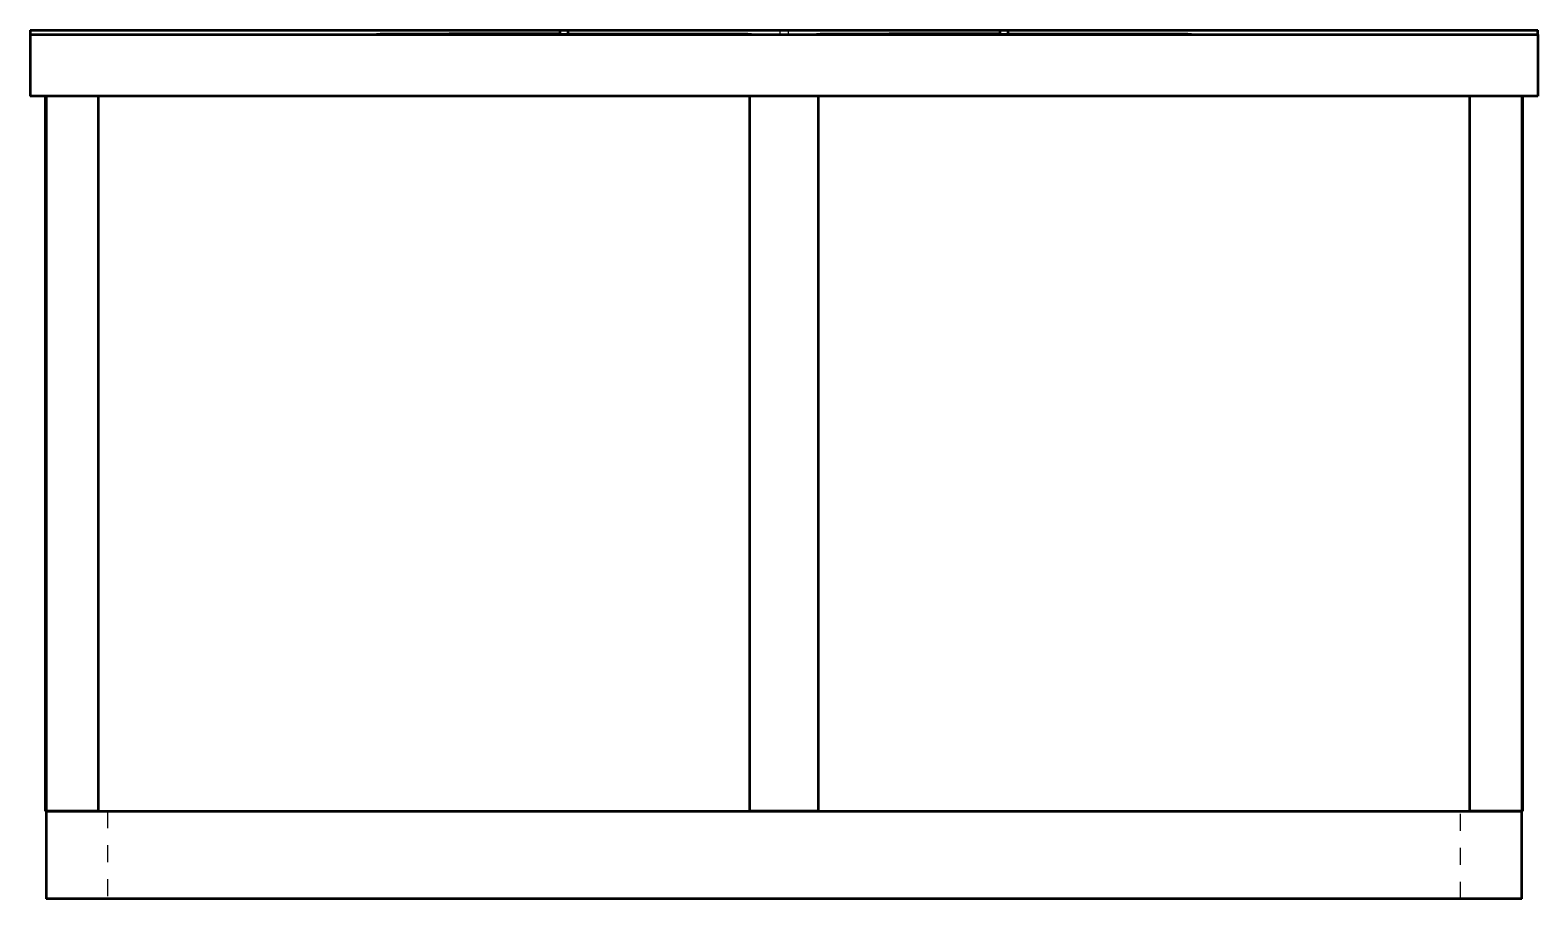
# Model space of a CAD drawing. Header units: inches. Extents: x -44.3 to 44.2, y 1 to 52.
import ezdxf

# ---------------------------------------------------------------- set-up
doc = ezdxf.new("R2010")
doc.units = ezdxf.units.IN
doc.header["$MEASUREMENT"] = 0
doc.linetypes.add('Dashed', pattern=[2, 1, -1])
doc.layers.add('AM_0', color=7, linetype='Continuous', lineweight=50)
doc.layers.add('AM_9', color=6, linetype='Dashed', lineweight=25)

# ---------------------------------------------------------------- blocks, each defined once
blk = doc.blocks.new('1_DSG2404DH00001S_PART18_0_in_DSG2404DH00001S_2')
at = {"layer": 'AM_0'}
for p, q in [((-43.313, 6.156), (-43.313, 1)), ((-43.313, 6.156), (-40.25, 6.156)), ((-2, 6.156), (2, 6.156)), ((40.25, 6.156), (43.313, 6.156)), ((43.313, 1), (43.313, 6.156)), ((43.313, 1), (-43.313, 1))]:
    blk.add_line(p, q, dxfattribs=at)
at = {"layer": 'AM_9'}
for p, q in [((-39.711, 6.156), (-39.711, 1)), ((39.711, 1), (39.711, 6.156))]:
    blk.add_line(p, q, dxfattribs=at)
blk = doc.blocks.new('2_DSG2404DH00001S_PART17_0_in_DSG2404DH00001S_2')
at = {"layer": 'AM_0'}
for p, q in [((-43.313, 48.133), (-43.313, 6.156)), ((43.312, 48.133), (43.312, 6.156)), ((-40.25, 6.156), (-43.313, 6.156)), ((2, 6.156), (-2, 6.156)), ((43.312, 6.156), (40.25, 6.156))]:
    blk.add_line(p, q, dxfattribs=at)
blk = doc.blocks.new('3_DSG2404DH00001S_PART16_0_in_DSG2404DH00001S_2')
at = {"layer": 'AM_0'}
for p, q in [((-44.25, 51.75), (-44.25, 48.133)), ((-44.25, 51.75), (44.25, 51.75)), ((44.25, 51.75), (44.25, 48.133)), ((44.25, 48.133), (-44.25, 48.133))]:
    blk.add_line(p, q, dxfattribs=at)
blk = doc.blocks.new('4_DSG2404DH00001S_PART15_0_in_DSG2404DH00001S_2')
at = {"layer": 'AM_0'}
for p in [(43.344, 48.133), (43.312, 6.156)]:
    blk.add_line(p, (43.344, 6.156), dxfattribs=at)
blk = doc.blocks.new('5_DSG2404DH00001S_PART13_0_in_DSG2404DH00001S_2')
at = {"layer": 'AM_0'}
for q in [(-43.344, 48.133), (-43.313, 6.156)]:
    blk.add_line((-43.344, 6.156), q, dxfattribs=at)
blk = doc.blocks.new('6_DSG2404DH00001S_PART11_0_in_DSG2404DH00001S_2')
at = {"layer": 'AM_9'}
for p, q in [((-0.25, 52), (-0.25, 51.75)), ((0.25, 52), (0.25, 51.75))]:
    blk.add_line(p, q, dxfattribs=at)
blk = doc.blocks.new('7_DSG2404DH00001S_PART10_0_in_DSG2404DH00001S_2')
at = {"layer": 'AM_0'}
for p, q in [((-44.25, 52), (-13.167, 52)), ((-44.25, 52), (-44.25, 51.75)), ((-12.667, 52), (12.667, 52)), ((13.167, 52), (44.25, 52)), ((44.25, 51.75), (44.25, 52))]:
    blk.add_line(p, q, dxfattribs=at)
blk = doc.blocks.new('8_DSG2404DH00001S_PART9_0_in_DSG2404DH00001S_2')
at = {"layer": 'AM_0'}
blk.add_line((23.624, 51.757), (13.167, 51.781), dxfattribs=at)
for points in [[(12.666, 51.781), (11.47, 51.781), (10.048, 51.78), (8.675, 51.779), (7.377, 51.777), (6.175, 51.775), (5.311, 51.773), (4.53, 51.77), (3.838, 51.768), (3.244, 51.765), (2.754, 51.762), (2.39, 51.759), (2.128, 51.756), (1.97, 51.753), (1.92, 51.751), (1.918, 51.75), (1.917, 51.75), (1.917, 51.75), (1.917, 51.75)], [(23.912, 51.751), (23.864, 51.753), (23.705, 51.756), (23.624, 51.757)], [(23.917, 51.75), (23.917, 51.75), (23.916, 51.75), (23.915, 51.751), (23.913, 51.751), (23.912, 51.751)]]:
    blk.add_lwpolyline(points, dxfattribs=at)
at = {"layer": 'AM_9'}
for p, q in [((13.167, 51.781), (12.666, 51.781)), ((12.917, 51.781), (12.917, 51.75))]:
    blk.add_line(p, q, dxfattribs=at)
blk = doc.blocks.new('9_DSG2404DH00001S_PART8_0_in_DSG2404DH00001S_2')
at = {"layer": 'AM_0'}
blk.add_line((-2.341, 51.759), (-12.666, 51.781), dxfattribs=at)
for points in [[(-13.167, 51.781), (-14.364, 51.781), (-15.786, 51.78), (-17.158, 51.779), (-18.457, 51.777), (-19.659, 51.775), (-20.522, 51.773), (-21.304, 51.77), (-21.995, 51.768), (-22.589, 51.765), (-23.079, 51.762), (-23.443, 51.759), (-23.705, 51.756), (-23.864, 51.753), (-23.913, 51.751), (-23.916, 51.75), (-23.916, 51.75), (-23.917, 51.75), (-23.917, 51.75)], [(-1.921, 51.751), (-1.97, 51.753), (-2.128, 51.756), (-2.341, 51.759)], [(-1.917, 51.75), (-1.917, 51.75), (-1.917, 51.75), (-1.918, 51.751), (-1.92, 51.751), (-1.921, 51.751)]]:
    blk.add_lwpolyline(points, dxfattribs=at)
at = {"layer": 'AM_9'}
for p, q in [((-12.666, 51.781), (-13.167, 51.781)), ((-12.917, 51.781), (-12.917, 51.75))]:
    blk.add_line(p, q, dxfattribs=at)
blk = doc.blocks.new('10_DSG2404DH00001S_PART4_0_in_DSG2404DH00001S_2')
at = {"layer": 'AM_0'}
for p, q in [((2, 48.133), (2, 6.156)), ((40.25, 6.156), (40.25, 48.133)), ((2, 6.156), (40.25, 6.156))]:
    blk.add_line(p, q, dxfattribs=at)
blk = doc.blocks.new('11_DSG2404DH00001S_PART3_0_in_DSG2404DH00001S_2')
at = {"layer": 'AM_0'}
for p, q in [((-40.25, 48.133), (-40.25, 6.156)), ((-2, 6.156), (-2, 48.133)), ((-40.25, 6.156), (-2, 6.156))]:
    blk.add_line(p, q, dxfattribs=at)
blk = doc.blocks.new('12_DSG2404DH00001S_PART2_0_in_DSG2404DH00001S_2')
at = {"layer": 'AM_0'}
for p, q in [((-13.167, 52), (-12.667, 52)), ((-13.167, 52), (-13.167, 51.75)), ((-12.667, 51.75), (-13.167, 51.75)), ((-12.667, 51.75), (-12.667, 52))]:
    blk.add_line(p, q, dxfattribs=at)
blk = doc.blocks.new('13_DSG2404DH00001S_PART1_0_in_DSG2404DH00001S_2')
at = {"layer": 'AM_0'}
for p, q in [((12.667, 52), (13.167, 52)), ((12.667, 52), (12.667, 51.75)), ((13.167, 51.75), (12.667, 51.75)), ((13.167, 51.75), (13.167, 52))]:
    blk.add_line(p, q, dxfattribs=at)

msp = doc.modelspace()

# ---------------------------------------------------------------- block references
for name in ['7_DSG2404DH00001S_PART10_0_in_DSG2404DH00001S_2', '3_DSG2404DH00001S_PART16_0_in_DSG2404DH00001S_2', '9_DSG2404DH00001S_PART8_0_in_DSG2404DH00001S_2', '12_DSG2404DH00001S_PART2_0_in_DSG2404DH00001S_2', '6_DSG2404DH00001S_PART11_0_in_DSG2404DH00001S_2', '8_DSG2404DH00001S_PART9_0_in_DSG2404DH00001S_2', '13_DSG2404DH00001S_PART1_0_in_DSG2404DH00001S_2', '5_DSG2404DH00001S_PART13_0_in_DSG2404DH00001S_2', '2_DSG2404DH00001S_PART17_0_in_DSG2404DH00001S_2', '11_DSG2404DH00001S_PART3_0_in_DSG2404DH00001S_2', '10_DSG2404DH00001S_PART4_0_in_DSG2404DH00001S_2', '4_DSG2404DH00001S_PART15_0_in_DSG2404DH00001S_2', '1_DSG2404DH00001S_PART18_0_in_DSG2404DH00001S_2']:
    msp.add_blockref(name, (0, 0))

doc.saveas('drawing.dxf')
